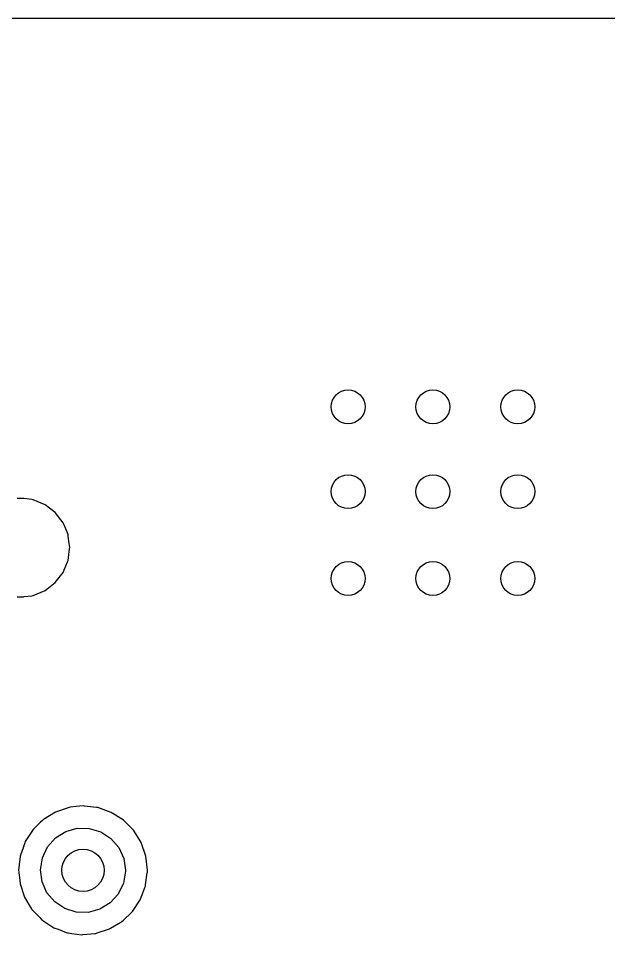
# Model space of a CAD drawing. Extents: x 0.99 to 4.24, y -7.27 to -4.02.
# Drawn here: x 2.1117 to 2.3857, y -4.5693 to -4.1439 of the extents above; entities that cross this region are included whole.
import ezdxf

# ---------------------------------------------------------------- set-up
doc = ezdxf.new("R2010")
doc.units = 0
doc.header["$MEASUREMENT"] = 0
doc.layers.add('BLACK', color=7, linetype='CONTINUOUS')

msp = doc.modelspace()

# ---------------------------------------------------------------- linework, layer by layer
at = {"layer": 'BLACK', "linetype": 'CONTINUOUS'}
for p, q in [((1.37992, -4.14388), (3.8563, -4.14388)), ((2.11409, -4.36676), (2.1111, -4.36676)), ((2.11442, -4.3668), (2.11409, -4.36676)), ((2.11791, -4.36726), (2.11442, -4.3668)), ((2.11442, -4.3668), (2.11442, -4.3668)), ((2.11855, -4.36735), (2.11791, -4.36726)), ((2.11791, -4.36726), (2.11791, -4.36726)), ((2.1241, -4.36965), (2.11855, -4.36735)), ((2.12887, -4.3733), (2.1241, -4.36965)), ((2.13253, -4.37807), (2.12887, -4.3733)), ((2.13278, -4.37867), (2.13253, -4.37807)), ((2.13448, -4.38277), (2.13278, -4.37867)), ((2.13483, -4.38362), (2.13448, -4.38277)), ((2.13491, -4.38427), (2.13483, -4.38362)), ((2.13536, -4.38765), (2.13491, -4.38427)), ((2.13491, -4.38427), (2.13491, -4.38427)), ((2.13561, -4.38958), (2.13536, -4.38765)), ((2.13553, -4.39022), (2.13561, -4.38958)), ((2.135, -4.39422), (2.13553, -4.39022)), ((2.13302, -4.39989), (2.13458, -4.39614)), ((2.13458, -4.39614), (2.13483, -4.39553)), ((2.13458, -4.39614), (2.13458, -4.39614)), ((2.13483, -4.39553), (2.135, -4.39422)), ((2.12887, -4.40585), (2.13253, -4.40108)), ((2.13253, -4.40108), (2.13302, -4.39989)), ((2.1241, -4.4095), (2.12887, -4.40585)), ((2.11855, -4.4118), (2.1241, -4.4095)), ((2.1111, -4.41239), (2.11409, -4.41239)), ((2.11409, -4.41239), (2.11442, -4.41235)), ((2.11442, -4.41235), (2.11791, -4.41189)), ((2.11442, -4.41235), (2.11442, -4.41235)), ((2.11791, -4.41189), (2.11855, -4.4118)), ((2.11791, -4.41189), (2.11791, -4.41189)), ((2.129, -4.51232), (2.12333, -4.51581)), ((2.13531, -4.51017), (2.129, -4.51232)), ((2.13587, -4.51012), (2.13531, -4.51017)), ((2.13863, -4.50983), (2.13587, -4.51012)), ((2.13587, -4.51012), (2.13587, -4.51012)), ((2.14194, -4.50948), (2.13863, -4.50983)), ((2.14249, -4.50954), (2.14194, -4.50948)), ((2.14801, -4.5102), (2.14249, -4.50954)), ((2.14249, -4.50954), (2.14249, -4.50954)), ((2.14856, -4.51027), (2.14801, -4.5102)), ((2.14801, -4.5102), (2.14801, -4.5102)), ((2.15484, -4.5125), (2.14856, -4.51027)), ((2.15531, -4.5128), (2.15484, -4.5125)), ((2.15685, -4.51378), (2.15531, -4.5128)), ((2.15531, -4.5128), (2.15531, -4.5128)), ((2.12202, -4.51709), (2.11857, -4.52048)), ((2.12293, -4.5162), (2.12202, -4.51709)), ((2.12333, -4.51581), (2.12293, -4.5162)), ((2.12293, -4.5162), (2.12293, -4.5162)), ((2.16046, -4.51607), (2.15685, -4.51378)), ((2.16116, -4.51677), (2.16046, -4.51607)), ((2.16449, -4.52013), (2.16116, -4.51677)), ((2.11857, -4.52048), (2.11496, -4.52608)), ((2.12897, -4.52438), (2.13369, -4.5214)), ((2.13369, -4.5214), (2.13906, -4.51987)), ((2.13906, -4.51987), (2.14464, -4.5199)), ((2.14464, -4.5199), (2.14999, -4.5215)), ((2.14999, -4.5215), (2.15467, -4.52454)), ((2.16516, -4.5208), (2.16449, -4.52013)), ((2.16545, -4.52127), (2.16516, -4.5208)), ((2.16823, -4.52572), (2.16545, -4.52127)), ((2.12528, -4.52856), (2.12897, -4.52438)), ((2.15467, -4.52454), (2.15832, -4.52876)), ((2.16869, -4.52645), (2.16823, -4.52572)), ((2.11394, -4.52888), (2.11268, -4.53234)), ((2.11477, -4.5266), (2.11394, -4.52888)), ((2.11496, -4.52608), (2.11477, -4.5266)), ((2.11477, -4.5266), (2.11477, -4.5266)), ((2.12291, -4.53361), (2.12528, -4.52856)), ((2.15832, -4.52876), (2.16063, -4.53385)), ((2.17088, -4.53275), (2.16869, -4.52645)), ((2.11261, -4.53289), (2.11193, -4.53824)), ((2.11268, -4.53234), (2.11261, -4.53289)), ((2.12205, -4.53913), (2.12291, -4.53361)), ((2.16063, -4.53385), (2.16142, -4.53937)), ((2.17162, -4.53937), (2.17088, -4.53275)), ((2.11193, -4.53824), (2.11184, -4.53895)), ((2.11184, -4.53895), (2.112, -4.54057)), ((2.112, -4.54057), (2.11234, -4.54398)), ((2.12277, -4.54466), (2.12205, -4.53913)), ((2.16141, -4.53985), (2.16049, -4.54535)), ((2.16142, -4.53937), (2.16141, -4.53985)), ((2.17077, -4.54619), (2.17157, -4.54051)), ((2.17157, -4.54051), (2.17161, -4.5402)), ((2.17157, -4.54051), (2.17157, -4.54051)), ((2.17161, -4.5402), (2.17162, -4.53937)), ((2.11234, -4.54398), (2.11249, -4.54559)), ((2.11249, -4.54559), (2.1146, -4.55191)), ((2.12502, -4.54977), (2.12277, -4.54466)), ((2.16049, -4.54535), (2.15805, -4.55038)), ((2.17049, -4.54732), (2.17069, -4.5468)), ((2.17069, -4.5468), (2.17077, -4.54619)), ((2.12861, -4.55404), (2.12502, -4.54977)), ((2.15805, -4.55038), (2.15431, -4.55452)), ((2.16832, -4.55303), (2.16981, -4.54911)), ((2.16981, -4.54911), (2.17049, -4.54732)), ((2.17049, -4.54732), (2.17049, -4.54732)), ((2.1146, -4.55191), (2.1168, -4.55555)), ((2.1168, -4.55555), (2.11757, -4.55681)), ((2.13326, -4.55714), (2.12861, -4.55404)), ((2.15431, -4.55452), (2.14955, -4.55744)), ((2.16463, -4.55858), (2.16832, -4.55303)), ((2.11757, -4.55681), (2.11805, -4.55761)), ((2.11805, -4.55761), (2.11936, -4.55897)), ((2.11936, -4.55897), (2.12163, -4.56132)), ((2.13858, -4.5588), (2.13326, -4.55714)), ((2.14417, -4.5589), (2.13858, -4.5588)), ((2.14955, -4.55744), (2.14417, -4.5589)), ((2.16054, -4.56248), (2.16423, -4.55897)), ((2.16423, -4.55897), (2.16463, -4.55858)), ((2.12163, -4.56132), (2.12268, -4.5624)), ((2.12268, -4.5624), (2.12314, -4.56271)), ((2.12314, -4.56271), (2.12314, -4.56271)), ((2.12314, -4.56271), (2.12631, -4.56478)), ((2.15456, -4.56631), (2.15933, -4.56347)), ((2.15933, -4.56347), (2.15981, -4.56318)), ((2.15981, -4.56318), (2.16054, -4.56248)), ((2.12631, -4.56478), (2.12825, -4.56605)), ((2.12825, -4.56605), (2.13017, -4.56676)), ((2.13017, -4.56676), (2.13398, -4.56818)), ((2.13398, -4.56818), (2.13398, -4.56818)), ((2.13398, -4.56818), (2.1345, -4.56837)), ((2.1345, -4.56837), (2.13505, -4.56845)), ((2.13505, -4.56845), (2.13505, -4.56845)), ((2.13505, -4.56845), (2.13655, -4.56865)), ((2.14774, -4.56865), (2.14827, -4.56848)), ((2.14827, -4.56848), (2.15355, -4.56676)), ((2.14827, -4.56848), (2.14827, -4.56848)), ((2.15355, -4.56676), (2.15408, -4.56659)), ((2.15355, -4.56676), (2.15355, -4.56676)), ((2.15408, -4.56659), (2.15456, -4.56631)), ((2.15456, -4.56631), (2.15456, -4.56631)), ((2.13655, -4.56865), (2.14111, -4.56926)), ((2.14111, -4.56926), (2.14166, -4.56921)), ((2.14166, -4.56921), (2.14719, -4.5687)), ((2.14166, -4.56921), (2.14166, -4.56921)), ((2.14719, -4.5687), (2.14774, -4.56865)), ((2.14719, -4.5687), (2.14719, -4.5687))]:
    msp.add_line(p, q, dxfattribs=at)
at = {"layer": 'BLACK'}
for centre, radius in [((2.26476, -4.32422), 0.00787), ((2.30413, -4.32422), 0.00787), ((2.3435, -4.32422), 0.00787), ((2.26476, -4.36359), 0.00787), ((2.30413, -4.36359), 0.00787), ((2.3435, -4.36359), 0.00787), ((2.26476, -4.40395), 0.00787), ((2.30413, -4.40395), 0.00787), ((2.3435, -4.40395), 0.00787), ((2.14173, -4.53937), 0.00984)]:
    msp.add_circle(centre, radius, dxfattribs=at)

doc.saveas('drawing.dxf')
